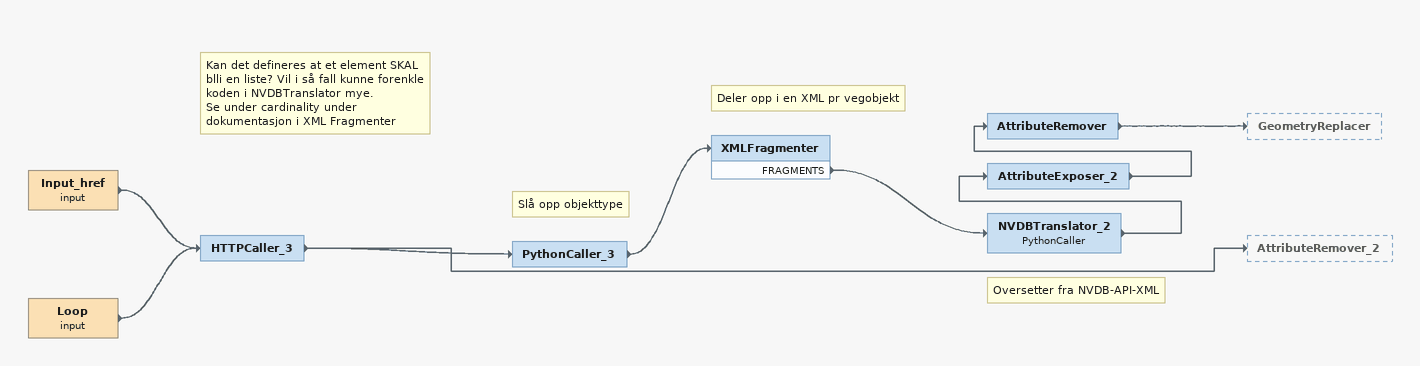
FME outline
Note: Kan det defineres at et element SKAL blli en liste? Vil i så fall kunne forenkle koden i NVDBTranslator mye. / Se under cardinality under dokumentasjon i XML Fragmenter
Input_href (input)
    -> HTTPCaller_3
Loop (input)
    -> HTTPCaller_3
HTTPCaller_3
    -> AttributeRemover_2
    -> PythonCaller_3
Note: Slå opp objekttype
PythonCaller_3
    -> XMLFragmenter
Note: Deler opp i en XML pr vegobjekt
XMLFragmenter
    FRAGMENTS -> NVDBTranslator_2
Note: Oversetter fra NVDB-API-XML
NVDBTranslator_2: PythonCaller
    -> AttributeExposer_2
AttributeExposer_2
    -> AttributeRemover
AttributeRemover
    -> GeometryReplacer
